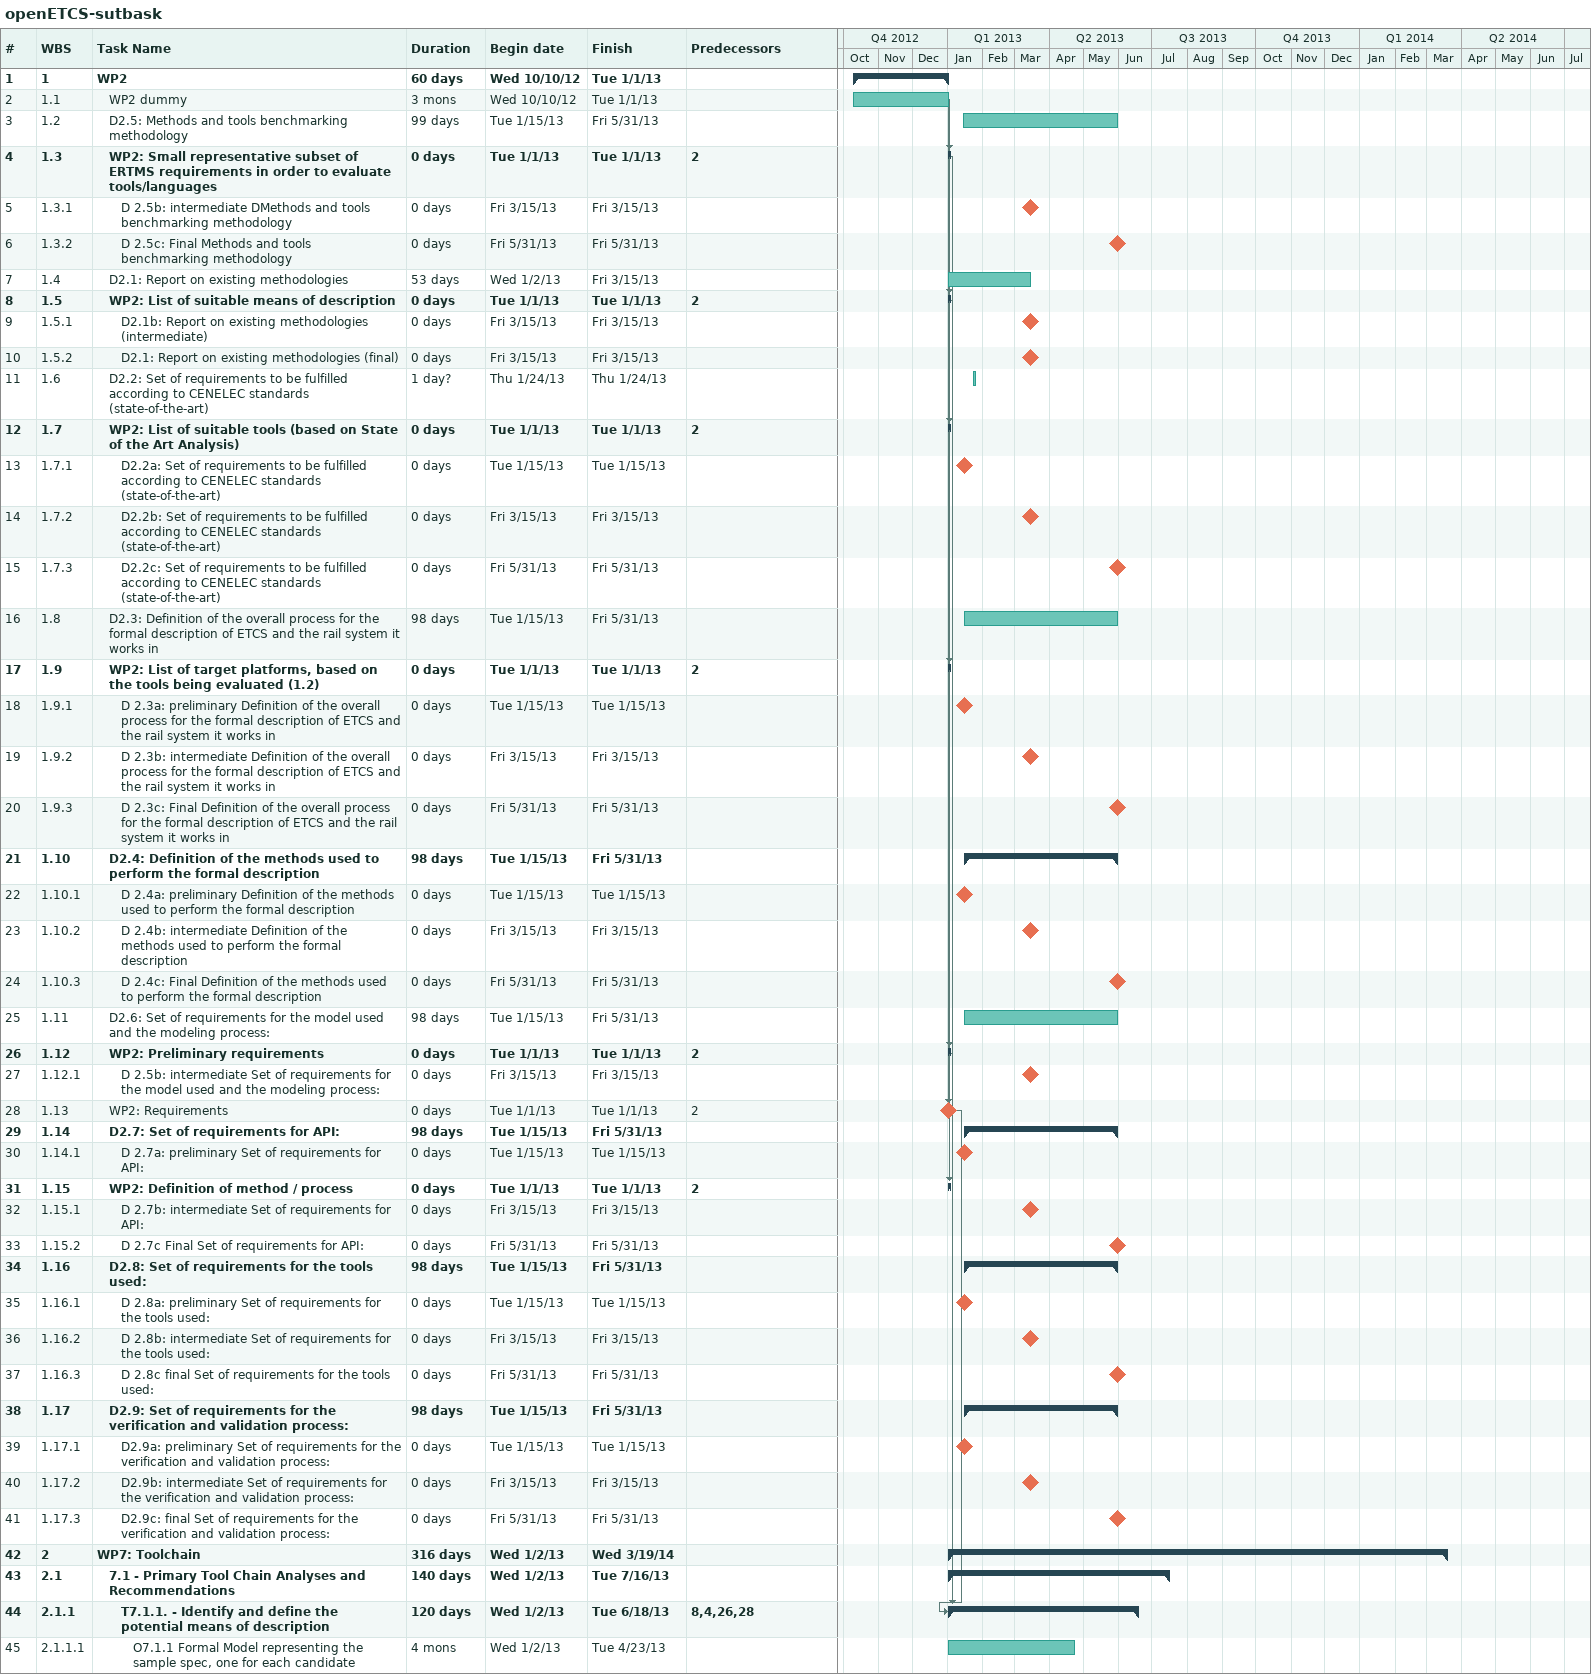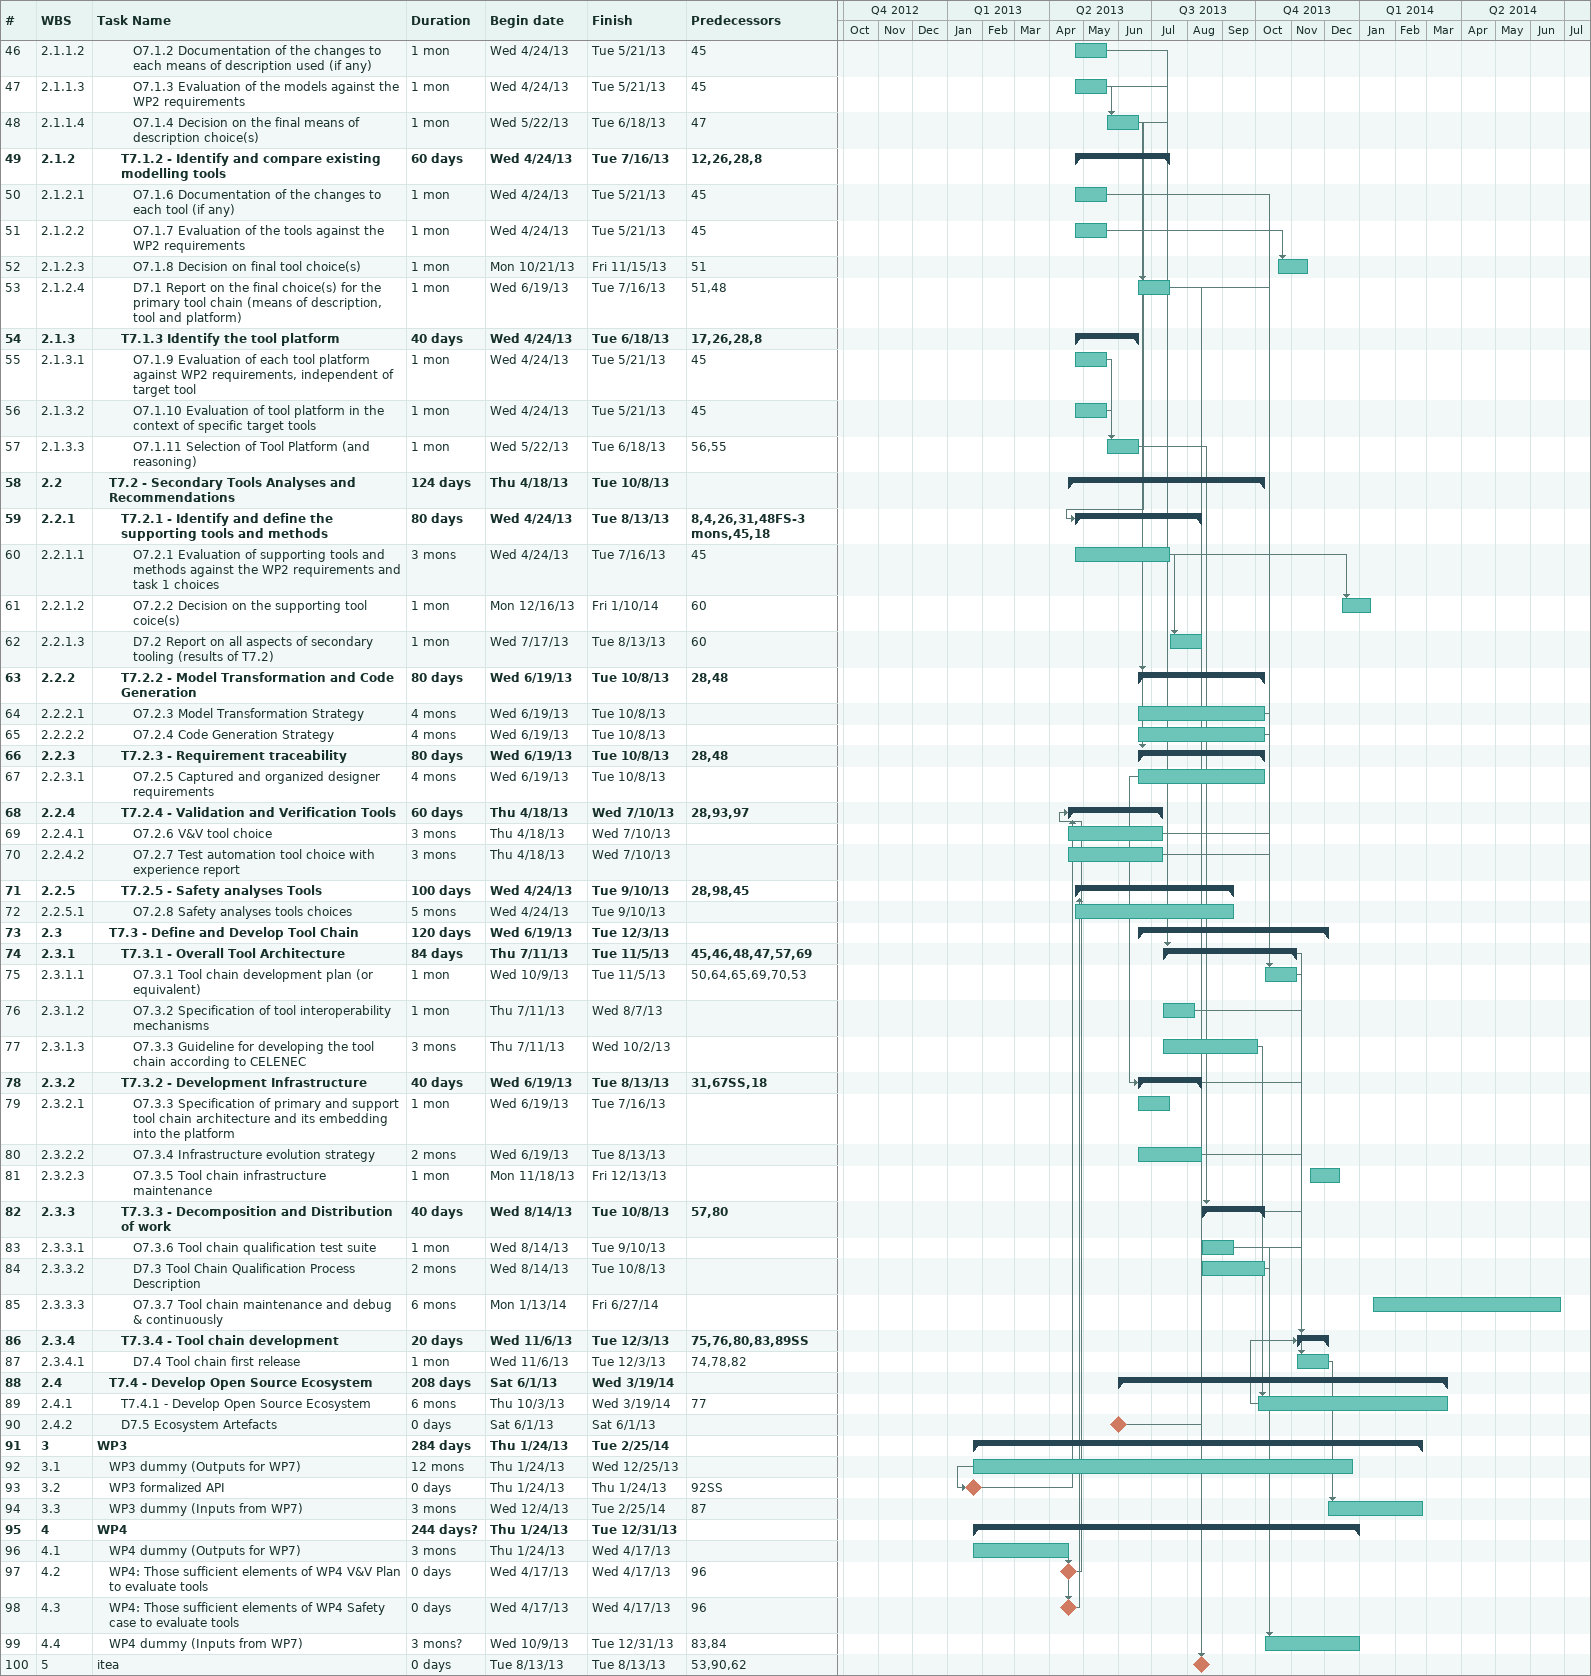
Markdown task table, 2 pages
openETCS-sutbask

| ID | WBS | Task | Duration | Start | Finish | Predecessors |
|---|---|---|---|---|---|---|
| 1 | 1 | **WP2** | 60d | 2012-10-10 | 2013-01-01 |  |
| 2 | 1.1 | WP2 dummy | 3mo | 2012-10-10 | 2013-01-01 |  |
| 3 | 1.2 | D2.5: Methods and tools benchmarking methodology | 99d | 2013-01-15 | 2013-05-31 |  |
| 4 | 1.3 | **WP2: Small representative subset of ERTMS requirements in order to evaluate tools/languages** | 0d | 2013-01-01 | 2013-01-01 | 2 |
| 5 | 1.3.1 | D 2.5b: intermediate DMethods and tools benchmarking methodology | 0d | 2013-03-15 | 2013-03-15 |  |
| 6 | 1.3.2 | D 2.5c: Final Methods and tools benchmarking methodology | 0d | 2013-05-31 | 2013-05-31 |  |
| 7 | 1.4 | D2.1: Report on existing methodologies | 53d | 2013-01-02 | 2013-03-15 |  |
| 8 | 1.5 | **WP2: List of suitable means of description** | 0d | 2013-01-01 | 2013-01-01 | 2 |
| 9 | 1.5.1 | D2.1b: Report on existing methodologies (intermediate) | 0d | 2013-03-15 | 2013-03-15 |  |
| 10 | 1.5.2 | D2.1: Report on existing methodologies (final) | 0d | 2013-03-15 | 2013-03-15 |  |
| 11 | 1.6 | D2.2: Set of requirements to be fulfilled according to CENELEC standards (state-of-the-art) | 1d? | 2013-01-24 | 2013-01-24 |  |
| 12 | 1.7 | **WP2: List of suitable tools (based on State of the Art Analysis)** | 0d | 2013-01-01 | 2013-01-01 | 2 |
| 13 | 1.7.1 | D2.2a: Set of requirements to be fulfilled according to CENELEC standards (state-of-the-art) | 0d | 2013-01-15 | 2013-01-15 |  |
| 14 | 1.7.2 | D2.2b: Set of requirements to be fulfilled according to CENELEC standards (state-of-the-art) | 0d | 2013-03-15 | 2013-03-15 |  |
| 15 | 1.7.3 | D2.2c: Set of requirements to be fulfilled according to CENELEC standards (state-of-the-art) | 0d | 2013-05-31 | 2013-05-31 |  |
| 16 | 1.8 | D2.3: Definition of the overall process for the formal description of ETCS and the rail system it works in | 98d | 2013-01-15 | 2013-05-31 |  |
| 17 | 1.9 | **WP2: List of target platforms, based on the tools being evaluated (1.2)** | 0d | 2013-01-01 | 2013-01-01 | 2 |
| 18 | 1.9.1 | D 2.3a: preliminary Definition of the overall process for the formal description of ETCS and the rail system it works in | 0d | 2013-01-15 | 2013-01-15 |  |
| 19 | 1.9.2 | D 2.3b: intermediate Definition of the overall process for the formal description of ETCS and the rail system it works in | 0d | 2013-03-15 | 2013-03-15 |  |
| 20 | 1.9.3 | D 2.3c: Final Definition of the overall process for the formal description of ETCS and the rail system it works in | 0d | 2013-05-31 | 2013-05-31 |  |
| 21 | 1.10 | **D2.4: Definition of the methods used to perform the formal description** | 98d | 2013-01-15 | 2013-05-31 |  |
| 22 | 1.10.1 | D 2.4a: preliminary Definition of the methods used to perform the formal description | 0d | 2013-01-15 | 2013-01-15 |  |
| 23 | 1.10.2 | D 2.4b: intermediate Definition of the methods used to perform the formal description | 0d | 2013-03-15 | 2013-03-15 |  |
| 24 | 1.10.3 | D 2.4c: Final Definition of the methods used to perform the formal description | 0d | 2013-05-31 | 2013-05-31 |  |
| 25 | 1.11 | D2.6: Set of requirements for the model used and the modeling process: | 98d | 2013-01-15 | 2013-05-31 |  |
| 26 | 1.12 | **WP2: Preliminary requirements** | 0d | 2013-01-01 | 2013-01-01 | 2 |
| 27 | 1.12.1 | D 2.5b: intermediate Set of requirements for the model used and the modeling process: | 0d | 2013-03-15 | 2013-03-15 |  |
| 28 | 1.13 | WP2: Requirements | 0d | 2013-01-01 | 2013-01-01 | 2 |
| 29 | 1.14 | **D2.7: Set of requirements for API:** | 98d | 2013-01-15 | 2013-05-31 |  |
| 30 | 1.14.1 | D 2.7a: preliminary Set of requirements for API: | 0d | 2013-01-15 | 2013-01-15 |  |
| 31 | 1.15 | **WP2: Definition of method / process** | 0d | 2013-01-01 | 2013-01-01 | 2 |
| 32 | 1.15.1 | D 2.7b: intermediate Set of requirements for API: | 0d | 2013-03-15 | 2013-03-15 |  |
| 33 | 1.15.2 | D 2.7c Final Set of requirements for API: | 0d | 2013-05-31 | 2013-05-31 |  |
| 34 | 1.16 | **D2.8: Set of requirements for the tools used:** | 98d | 2013-01-15 | 2013-05-31 |  |
| 35 | 1.16.1 | D 2.8a: preliminary Set of requirements for the tools used: | 0d | 2013-01-15 | 2013-01-15 |  |
| 36 | 1.16.2 | D 2.8b: intermediate Set of requirements for the tools used: | 0d | 2013-03-15 | 2013-03-15 |  |
| 37 | 1.16.3 | D 2.8c final Set of requirements for the tools used: | 0d | 2013-05-31 | 2013-05-31 |  |
| 38 | 1.17 | **D2.9: Set of requirements for the verification and validation process:** | 98d | 2013-01-15 | 2013-05-31 |  |
| 39 | 1.17.1 | D2.9a: preliminary Set of requirements for the verification and validation process: | 0d | 2013-01-15 | 2013-01-15 |  |
| 40 | 1.17.2 | D2.9b: intermediate Set of requirements for the verification and validation process: | 0d | 2013-03-15 | 2013-03-15 |  |
| 41 | 1.17.3 | D2.9c: final Set of requirements for the verification and validation process: | 0d | 2013-05-31 | 2013-05-31 |  |
| 42 | 2 | **WP7: Toolchain** | 316d | 2013-01-02 | 2014-03-19 |  |
| 43 | 2.1 | **7.1 - Primary Tool Chain Analyses and Recommendations** | 140d | 2013-01-02 | 2013-07-16 |  |
| 44 | 2.1.1 | **T7.1.1. - Identify and define the potential means of description** | 120d | 2013-01-02 | 2013-06-18 | 8, 4, 26, 28 |
| 45 | 2.1.1.1 | O7.1.1 Formal Model representing the sample spec, one for each candidate | 4mo | 2013-01-02 | 2013-04-23 |  |
| 46 | 2.1.1.2 | O7.1.2 Documentation of the changes to each means of description used (if any) | 1mo | 2013-04-24 | 2013-05-21 | 45 |
| 47 | 2.1.1.3 | O7.1.3 Evaluation of the models against the WP2 requirements | 1mo | 2013-04-24 | 2013-05-21 | 45 |
| 48 | 2.1.1.4 | O7.1.4 Decision on the final means of description choice(s) | 1mo | 2013-05-22 | 2013-06-18 | 47 |
| 49 | 2.1.2 | **T7.1.2 - Identify and compare existing modelling tools** | 60d | 2013-04-24 | 2013-07-16 | 12, 26, 28, 8 |
| 50 | 2.1.2.1 | O7.1.6 Documentation of the changes to each tool (if any) | 1mo | 2013-04-24 | 2013-05-21 | 45 |
| 51 | 2.1.2.2 | O7.1.7 Evaluation of the tools against the WP2 requirements | 1mo | 2013-04-24 | 2013-05-21 | 45 |
| 52 | 2.1.2.3 | O7.1.8 Decision on final tool choice(s) | 1mo | 2013-10-21 | 2013-11-15 | 51 |
| 53 | 2.1.2.4 | D7.1 Report on the final choice(s) for the primary tool chain (means of description, tool and platform) | 1mo | 2013-06-19 | 2013-07-16 | 51, 48 |
| 54 | 2.1.3 | **T7.1.3 Identify the tool platform** | 40d | 2013-04-24 | 2013-06-18 | 17, 26, 28, 8 |
| 55 | 2.1.3.1 | O7.1.9 Evaluation of each tool platform against WP2 requirements, independent of target tool | 1mo | 2013-04-24 | 2013-05-21 | 45 |
| 56 | 2.1.3.2 | O7.1.10 Evaluation of tool platform in the context of specific target tools | 1mo | 2013-04-24 | 2013-05-21 | 45 |
| 57 | 2.1.3.3 | O7.1.11 Selection of Tool Platform (and reasoning) | 1mo | 2013-05-22 | 2013-06-18 | 56, 55 |
| 58 | 2.2 | **T7.2 - Secondary Tools Analyses and Recommendations** | 124d | 2013-04-18 | 2013-10-08 |  |
| 59 | 2.2.1 | **T7.2.1 - Identify and define the supporting tools and methods** | 80d | 2013-04-24 | 2013-08-13 | 8, 4, 26, 31, 48FS-3mo, 45, 18 |
| 60 | 2.2.1.1 | O7.2.1 Evaluation of supporting tools and methods against the WP2 requirements and task 1 choices | 3mo | 2013-04-24 | 2013-07-16 | 45 |
| 61 | 2.2.1.2 | O7.2.2 Decision on the supporting tool coice(s) | 1mo | 2013-12-16 | 2014-01-10 | 60 |
| 62 | 2.2.1.3 | D7.2 Report on all aspects of secondary tooling (results of T7.2) | 1mo | 2013-07-17 | 2013-08-13 | 60 |
| 63 | 2.2.2 | **T7.2.2 - Model Transformation and Code Generation** | 80d | 2013-06-19 | 2013-10-08 | 28, 48 |
| 64 | 2.2.2.1 | O7.2.3 Model Transformation Strategy | 4mo | 2013-06-19 | 2013-10-08 |  |
| 65 | 2.2.2.2 | O7.2.4 Code Generation Strategy | 4mo | 2013-06-19 | 2013-10-08 |  |
| 66 | 2.2.3 | **T7.2.3 - Requirement traceability** | 80d | 2013-06-19 | 2013-10-08 | 28, 48 |
| 67 | 2.2.3.1 | O7.2.5 Captured and organized designer requirements | 4mo | 2013-06-19 | 2013-10-08 |  |
| 68 | 2.2.4 | **T7.2.4 - Validation and Verification Tools** | 60d | 2013-04-18 | 2013-07-10 | 28, 93, 97 |
| 69 | 2.2.4.1 | O7.2.6 V&V tool choice | 3mo | 2013-04-18 | 2013-07-10 |  |
| 70 | 2.2.4.2 | O7.2.7 Test automation tool choice with experience report | 3mo | 2013-04-18 | 2013-07-10 |  |
| 71 | 2.2.5 | **T7.2.5 - Safety analyses Tools** | 100d | 2013-04-24 | 2013-09-10 | 28, 98, 45 |
| 72 | 2.2.5.1 | O7.2.8 Safety analyses tools choices | 5mo | 2013-04-24 | 2013-09-10 |  |
| 73 | 2.3 | **T7.3 - Define and Develop Tool Chain** | 120d | 2013-06-19 | 2013-12-03 |  |
| 74 | 2.3.1 | **T7.3.1 - Overall Tool Architecture** | 84d | 2013-07-11 | 2013-11-05 | 45, 46, 48, 47, 57, 69 |
| 75 | 2.3.1.1 | O7.3.1 Tool chain development plan (or equivalent) | 1mo | 2013-10-09 | 2013-11-05 | 50, 64, 65, 69, 70, 53 |
| 76 | 2.3.1.2 | O7.3.2 Specification of tool interoperability mechanisms | 1mo | 2013-07-11 | 2013-08-07 |  |
| 77 | 2.3.1.3 | O7.3.3 Guideline for developing the tool chain according to CELENEC | 3mo | 2013-07-11 | 2013-10-02 |  |
| 78 | 2.3.2 | **T7.3.2 - Development Infrastructure** | 40d | 2013-06-19 | 2013-08-13 | 31, 67SS, 18 |
| 79 | 2.3.2.1 | O7.3.3 Specification of primary and support tool chain architecture and its embedding into the platform | 1mo | 2013-06-19 | 2013-07-16 |  |
| 80 | 2.3.2.2 | O7.3.4 Infrastructure evolution strategy | 2mo | 2013-06-19 | 2013-08-13 |  |
| 81 | 2.3.2.3 | O7.3.5 Tool chain infrastructure maintenance | 1mo | 2013-11-18 | 2013-12-13 |  |
| 82 | 2.3.3 | **T7.3.3 - Decomposition and Distribution of work** | 40d | 2013-08-14 | 2013-10-08 | 57, 80 |
| 83 | 2.3.3.1 | O7.3.6 Tool chain qualification test suite | 1mo | 2013-08-14 | 2013-09-10 |  |
| 84 | 2.3.3.2 | D7.3 Tool Chain Qualification Process Description | 2mo | 2013-08-14 | 2013-10-08 |  |
| 85 | 2.3.3.3 | O7.3.7 Tool chain maintenance and debug & continuously | 6mo | 2014-01-13 | 2014-06-27 |  |
| 86 | 2.3.4 | **T7.3.4 - Tool chain development** | 20d | 2013-11-06 | 2013-12-03 | 75, 76, 80, 83, 89SS |
| 87 | 2.3.4.1 | D7.4 Tool chain first release | 1mo | 2013-11-06 | 2013-12-03 | 74, 78, 82 |
| 88 | 2.4 | **T7.4 - Develop Open Source Ecosystem** | 208d | 2013-06-01 | 2014-03-19 |  |
| 89 | 2.4.1 | T7.4.1 - Develop Open Source Ecosystem | 6mo | 2013-10-03 | 2014-03-19 | 77 |
| 90 | 2.4.2 | D7.5 Ecosystem Artefacts | 0d | 2013-06-01 | 2013-06-01 |  |
| 91 | 3 | **WP3** | 284d | 2013-01-24 | 2014-02-25 |  |
| 92 | 3.1 | WP3 dummy (Outputs for WP7) | 12mo | 2013-01-24 | 2013-12-25 |  |
| 93 | 3.2 | WP3 formalized API | 0d | 2013-01-24 | 2013-01-24 | 92SS |
| 94 | 3.3 | WP3 dummy (Inputs from WP7) | 3mo | 2013-12-04 | 2014-02-25 | 87 |
| 95 | 4 | **WP4** | 244d? | 2013-01-24 | 2013-12-31 |  |
| 96 | 4.1 | WP4 dummy (Outputs for WP7) | 3mo | 2013-01-24 | 2013-04-17 |  |
| 97 | 4.2 | WP4: Those sufficient elements of WP4 V&V Plan to evaluate tools | 0d | 2013-04-17 | 2013-04-17 | 96 |
| 98 | 4.3 | WP4: Those sufficient elements of WP4 Safety case to evaluate tools | 0d | 2013-04-17 | 2013-04-17 | 96 |
| 99 | 4.4 | WP4 dummy (Inputs from WP7) | 3mo? | 2013-10-09 | 2013-12-31 | 83, 84 |
| 100 | 5 | itea | 0d | 2013-08-13 | 2013-08-13 | 53, 90, 62 |
